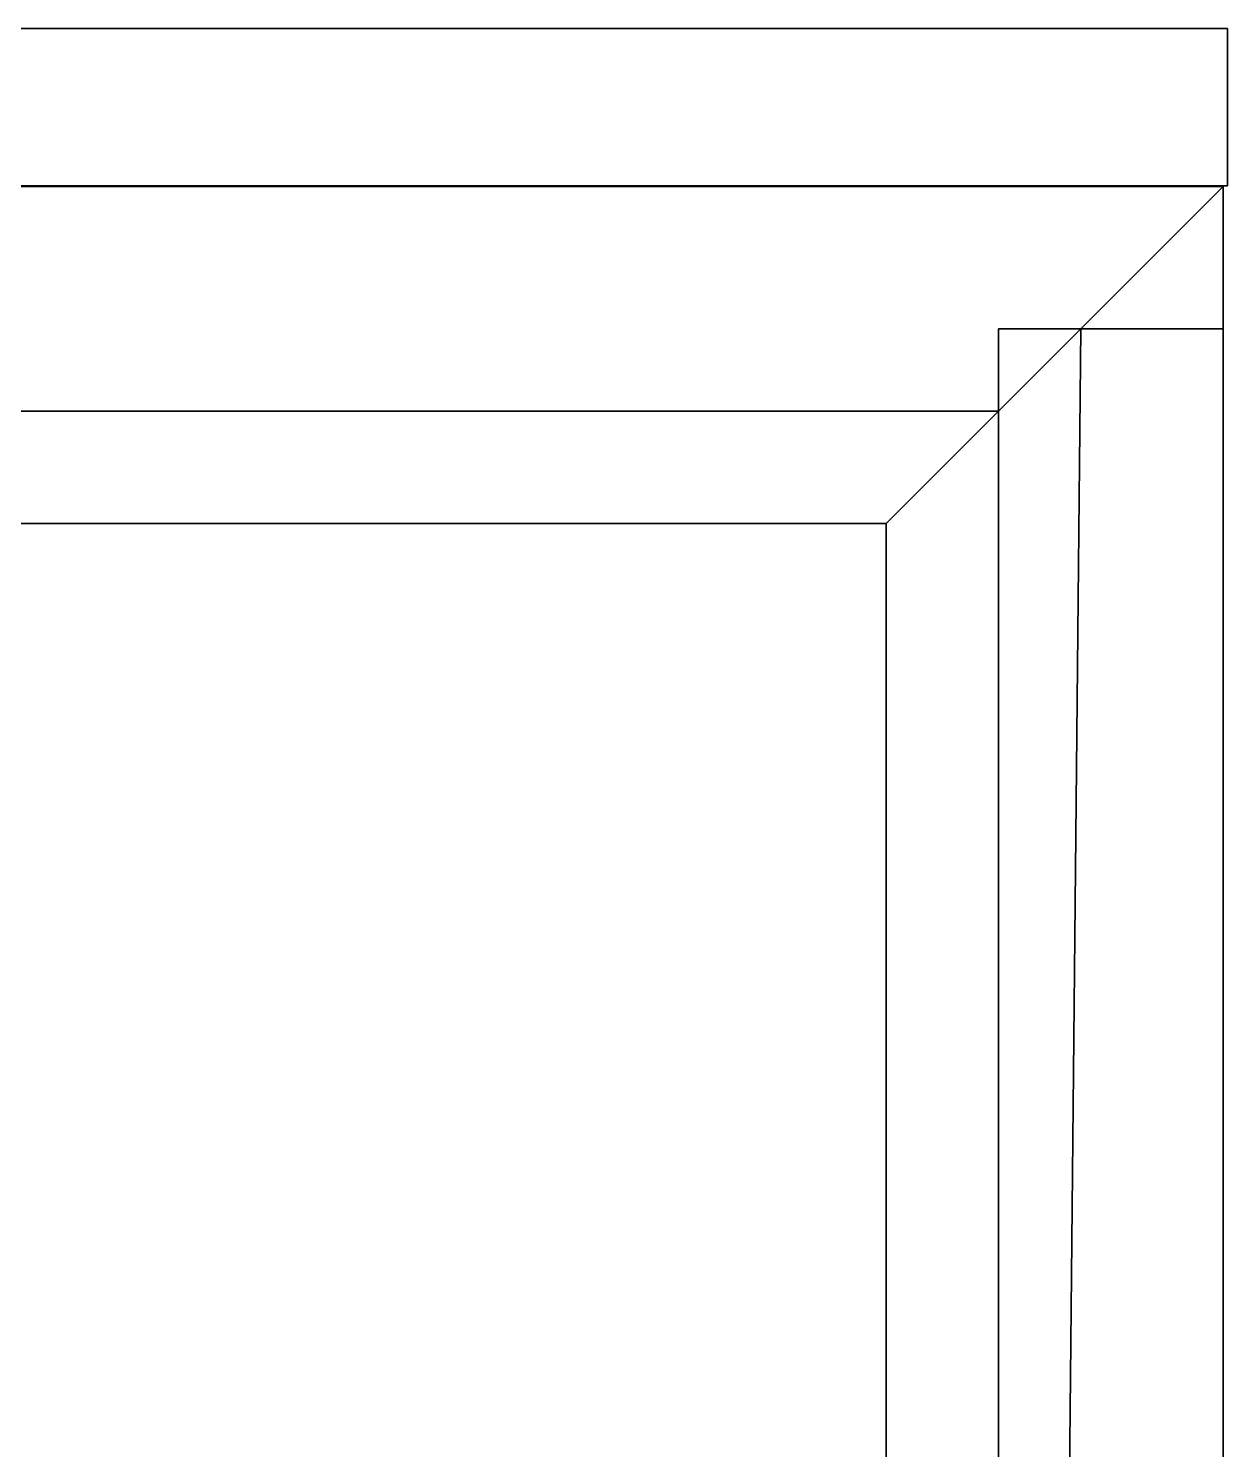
# Model space of a CAD drawing. Extents: x 0 to 7.6, y -0.8 to 10.1.
# Drawn here: x 6.296 to 7.63, y 8.094 to 9.676 of the extents above; entities that cross this region are included whole.
import ezdxf

# ---------------------------------------------------------------- set-up
doc = ezdxf.new("R2010")
doc.units = 0
for name, color, linetype in [('CEILING_FLOOR', 254, 'CONTINUOUS'), ('CORNICE_BACK', 250, 'CONTINUOUS'), ('ROOF', 27, 'CONTINUOUS'), ('WALL_INSIDE', 254, 'CONTINUOUS'), ('WALL_OUTSIDE', 250, 'CONTINUOUS')]:
    doc.layers.add(name, color=color, linetype=linetype)

msp = doc.modelspace()

# ---------------------------------------------------------------- linework, layer by layer
at = {"layer": 'CEILING_FLOOR'}
for points in [[(7.375, 9.25), (0.24, 9.25), (0.24, 9.25, 0.5), (7.375, 9.25, 0.5)], [(0.24, 9.25), (7.375, 9.25), (7.375, 0), (0.24, 0)], [(0.24, 9.25, 0.5), (0.24, 0, 0.5), (7.375, 0, 0.5), (7.375, 9.25, 0.5)], [(7.375, 9.25, 12.5), (0.24, 9.25, 12.5), (0.24, 9.25, 13), (7.375, 9.25, 13)], [(0.24, 9.25, 12.5), (7.375, 9.25, 12.5), (7.375, 0.365, 12.5), (0.24, 0.365, 12.5)], [(0.24, 9.25, 13), (0.24, 0.365, 13), (7.375, 0.365, 13), (7.375, 9.25, 13)], [(7.375, 0), (7.375, 9.25), (7.375, 9.25, 0.5), (7.375, 0, 0.5)], [(7.375, 0.365, 12.5), (7.375, 9.25, 12.5), (7.375, 9.25, 13), (7.375, 0.365, 13)], [(4.645, 4.74, 9), (0.24, 9.125, 9), (0.24, 0, 9), (7.375, 0, 9)], [(4.645, 4.98, 5), (0.24, 9.125, 5), (0.24, 0, 5), (7.375, 0, 5)]]:
    msp.add_3dface(points, dxfattribs=at)
at = {"layer": 'CORNICE_BACK'}
for points in [[(-0.005, 9.676, 12.75), (-0.005, 9.676, 13), (7.63, 9.676, 13), (7.63, 9.676, 12.75)], [(-0.005, 9.676, 12.75), (7.63, 9.676, 12.75), (7.63, 9.501, 12.75), (-0.005, 9.501, 12.75)], [(7.63, 9.676, 13), (-0.005, 9.676, 13), (-0.005, 9.501, 13), (7.63, 9.501, 13)], [(7.63, 9.676, 12.75), (7.63, 9.676, 13), (7.63, 9.501, 13), (7.63, 9.501, 12.75)], [(-0.005, 9.501, 12.75), (7.63, 9.501, 12.75), (7.63, 9.501, 13), (-0.005, 9.501, 13)]]:
    msp.add_3dface(points, dxfattribs=at)
at = {"layer": 'ROOF'}
for points in [[(7.625, 9.5, 12.796), (0, 9.5, 12.796), (0, 9.5, 13), (7.625, 9.5, 13)], [(7.625, 9.5, 12.796), (7.625, 4.75, 18.9219), (0, 4.75, 18.9219), (0, 9.5, 12.796)], [(7.625, 9.5, 13), (0, 9.5, 13), (0, 4.75, 19.1259), (7.625, 4.75, 19.1259)], [(7.625, 4.75, 18.9219), (7.625, 9.5, 12.796), (7.625, 9.5, 13), (7.625, 4.75, 19.1259)]]:
    msp.add_3dface(points, dxfattribs=at)
at = {"layer": 'WALL_INSIDE'}
for points in [[(0.365, 9.125, 12.5), (7.25, 9.125, 12.5), (7.375, 9.25, 12.5), (0.24, 9.25, 12.5)], [(2.395, 9.25, 11.808), (1.375, 9.25, 11.808), (0.24, 9.25, 12.5), (7.375, 9.25, 12.5)], [(4.3225, 9.25, 11.808), (2.395, 9.25, 11.808), (7.375, 9.25, 12.5)], [(4.3225, 9.25, 5.982), (6.26, 9.25, 8.038), (7.375, 9.25, 9), (6.26, 9.25, 5.752)], [(4.3225, 9.25, 10.038), (4.3225, 9.25, 11.808), (7.375, 9.25, 12.5), (6.26, 9.25, 9.808)], [(6.25, 9.25, 2.75), (6.26, 9.25, 3.982), (7.375, 9.25, 5), (7.375, 9.25, 0.5)], [(6.25, 9.25, 0.5), (6.25, 9.25, 2.75), (7.375, 9.25, 0.5)], [(7.25, 9.125, 0.5), (6.25, 9.125, 0.5), (6.25, 9.25, 0.5), (7.375, 9.25, 0.5)], [(6.26, 9.25, 3.982), (6.26, 9.25, 5.752), (7.375, 9.25, 9), (7.375, 9.25, 5)], [(6.26, 9.125, 5), (6.26, 9.25, 5), (7.375, 9.25, 5), (7.25, 9.125, 5)], [(6.26, 9.25, 8.038), (6.26, 9.25, 9.808), (7.375, 9.25, 12.5), (7.375, 9.25, 9)], [(7.375, 9.25, 9), (6.26, 9.25, 9), (6.26, 9.125, 9), (7.25, 9.125, 9)], [(7.25, 4.98, 5), (7.375, 4.98, 5), (7.375, 9.25, 5), (7.25, 9.125, 5)], [(7.375, 9.25, 5), (7.25, 9.125, 5), (7.25, 9.125, 0.5), (7.375, 9.25, 0.5)], [(7.375, 9.25, 0.5), (7.375, 0.365, 0.5), (7.25, 0.365, 0.5), (7.25, 9.125, 0.5)], [(7.25, 9.125, 5), (7.25, 9.125, 9), (7.375, 9.25, 9), (7.375, 9.25, 5)], [(7.25, 4.98, 9), (7.375, 4.98, 9), (7.375, 9.25, 9), (7.25, 9.125, 9)], [(7.375, 9.25, 5), (7.375, 0.365, 5), (7.25, 0.365, 5), (7.25, 9.125, 5)], [(7.25, 9.125, 12.5), (7.375, 9.25, 12.5), (7.375, 0.365, 12.5), (7.25, 0.365, 12.5)], [(7.375, 9.25, 9), (7.375, 9.25, 12.5), (7.25, 9.125, 12.5), (7.25, 9.125, 9)], [(7.375, 9.25, 9), (7.25, 9.125, 9), (7.25, 0.365, 9), (7.375, 0.365, 9)], [(7.375, 9.25, 5), (7.375, 4.98, 5), (7.375, 4.98, 4.5), (7.375, 9.25, 0.5)], [(7.375, 9.25, 0.5), (7.375, 4.98, 4.5), (7.375, 0.365, 4.5), (7.375, 0.365, 0.5)], [(7.375, 9.25, 9), (7.375, 4.98, 9), (7.375, 4.98, 8.5), (7.375, 9.25, 5)], [(7.375, 9.25, 5), (7.375, 4.98, 8.5), (7.375, 0.365, 8.5), (7.375, 0.365, 5)], [(7.375, 9.25, 12.5), (7.375, 9.25, 9), (7.375, 0.365, 9), (7.375, 0.365, 12.5)], [(3.3025, 9.125, 11.808), (4.3225, 9.125, 11.808), (7.25, 9.125, 12.5), (0.365, 9.125, 12.5)], [(7.25, 9.125, 9), (6.26, 9.125, 8.038), (4.3225, 9.125, 5.982), (6.26, 9.125, 5.752)], [(7.25, 9.125, 12.5), (4.3225, 9.125, 11.808), (4.3225, 9.125, 10.038), (6.26, 9.125, 9.808)], [(7.25, 9.125, 5), (6.26, 9.125, 3.982), (6.25, 9.125, 2.75), (7.25, 9.125, 0.5)], [(7.25, 9.125, 0.5), (6.25, 9.125, 2.75), (6.25, 9.125, 0.5)], [(7.25, 9.125, 5), (6.26, 9.125, 5), (6.26, 9.125, 3.982)], [(7.25, 9.125, 9), (6.26, 9.125, 9), (6.26, 9.125, 8.038)], [(7.25, 9.125, 5), (7.25, 9.125, 9), (6.26, 9.125, 5.752), (6.26, 9.125, 5)], [(7.25, 9.125, 9), (7.25, 9.125, 12.5), (6.26, 9.125, 9.808), (6.26, 9.125, 9)], [(7.25, 4.98, 4.5), (7.25, 4.98, 5), (7.25, 9.125, 5), (7.25, 9.125, 0.5)], [(7.25, 0.365, 0.5), (7.25, 0.365, 4.5), (7.25, 4.98, 4.5), (7.25, 9.125, 0.5)], [(7.25, 4.98, 8.5), (7.25, 4.98, 9), (7.25, 9.125, 9), (7.25, 9.125, 5)], [(7.25, 0.365, 5), (7.25, 0.365, 8.5), (7.25, 4.98, 8.5), (7.25, 9.125, 5)], [(7.25, 9.125, 9), (7.25, 9.125, 12.5), (7.25, 0.365, 12.5), (7.25, 0.365, 9)]]:
    msp.add_3dface(points, dxfattribs=at)
at = {"layer": 'WALL_OUTSIDE'}
for points in [[(0.24, 9.25), (0, 9.5), (7.625, 9.5), (7.375, 9.25)], [(0, 9.5), (5.24, 9.5, 0.5), (6.25, 9.5, 0.5), (7.625, 9.5)], [(0.24, 9.25, 13), (7.375, 9.25, 13), (7.625, 9.5, 13), (0, 9.5, 13)], [(2.395, 9.5, 11.808), (1.375, 9.5, 11.808), (0, 9.5, 13), (7.625, 9.5, 13)], [(4.3225, 9.5, 11.808), (2.395, 9.5, 11.808), (7.625, 9.5, 13)], [(4.3225, 9.5, 5.982), (6.26, 9.5, 8.038), (7.625, 9.5, 9), (6.26, 9.5, 5.752)], [(4.3225, 9.5, 10.038), (4.3225, 9.5, 11.808), (7.625, 9.5, 13), (6.26, 9.5, 9.808)], [(6.25, 9.5, 2.75), (6.26, 9.5, 3.982), (7.625, 9.5, 5), (6.25, 9.5, 0.5)], [(7.625, 9.5), (6.25, 9.5, 0.5), (7.625, 9.5, 5)], [(7.375, 9.25, 5), (6.26, 9.25, 5), (6.26, 9.5, 5), (7.625, 9.5, 5)], [(6.26, 9.5, 3.982), (6.26, 9.5, 5), (7.625, 9.5, 5)], [(6.26, 9.5, 8.038), (6.26, 9.5, 9), (7.625, 9.5, 9)], [(6.26, 9.5, 5), (6.26, 9.5, 5.752), (7.625, 9.5, 9), (7.625, 9.5, 5)], [(7.625, 9.5, 9), (6.26, 9.5, 9), (6.26, 9.25, 9), (7.375, 9.25, 9)], [(6.26, 9.5, 9), (6.26, 9.5, 9.808), (7.625, 9.5, 13), (7.625, 9.5, 9)], [(7.375, 9.25), (7.625, 9.5), (7.625, 0), (7.375, 0)], [(7.375, 9.25), (7.375, 9.25, 5), (7.625, 9.5, 5), (7.625, 9.5)], [(7.375, 9.25, 5), (7.625, 9.5, 5), (7.625, 9.5, 9), (7.375, 9.25, 9)], [(7.625, 0, 9), (7.375, 0, 9), (7.375, 9.25, 9), (7.625, 9.5, 9)], [(7.375, 0, 5), (7.625, 0, 5), (7.625, 9.5, 5), (7.375, 9.25, 5)], [(7.375, 9.25, 13), (7.4668, 9.3418, 13), (7.625, 9.5, 12.796), (7.625, 9.5, 9)], [(7.375, 9.25, 13), (7.625, 9.5, 9), (7.375, 9.25, 9)], [(7.625, 9.5, 13), (7.375, 9.25, 13), (7.375, 9.25, 9), (7.625, 9.5, 9)], [(7.4668, 9.3418, 13), (7.625, 9.3418, 13), (7.625, 9.5, 12.796)], [(7.625, 9.5), (7.625, 9.5, 5), (7.625, 0, 5), (7.625, 0)], [(7.625, 9.5, 5), (7.625, 9.5, 9), (7.625, 0, 9), (7.625, 0, 5)], [(7.625, 0.0521, 13), (7.625, 0, 12.9342), (7.625, 0, 9), (7.625, 9.5, 9)], [(7.625, 0.0521, 13), (7.625, 9.5, 9), (7.625, 9.5, 12.796), (7.625, 9.3418, 13)], [(7.375, 0.0521, 13), (7.625, 0.0521, 13), (7.625, 9.3418, 13), (7.4668, 9.3418, 13)], [(7.375, 0.0521, 13), (7.4668, 9.3418, 13), (7.375, 9.25, 13)], [(7.375, 4.75, 18.9219), (7.625, 4.75, 18.9219), (7.625, 9.3418, 13), (7.375, 9.3418, 13)], [(7.375, 0.0521, 13), (7.375, 4.75, 18.9219), (7.375, 9.3418, 13)], [(7.625, 0.0521, 13), (7.375, 0.0521, 13), (7.375, 9.3418, 13), (7.625, 9.3418, 13)], [(7.625, 9.3418, 13), (7.625, 4.75, 18.9219), (7.625, 0.0521, 13)], [(7.375, 9.25), (6.25, 9.25, 0.5), (5.24, 9.25, 0.5), (0.24, 9.25)], [(3.3025, 9.25, 11.808), (4.3225, 9.25, 11.808), (7.375, 9.25, 13), (0.24, 9.25, 13)], [(7.375, 9.25, 9), (6.26, 9.25, 8.038), (4.3225, 9.25, 5.982), (6.26, 9.25, 5.752)], [(7.375, 9.25, 13), (4.3225, 9.25, 11.808), (4.3225, 9.25, 10.038), (6.26, 9.25, 9.808)], [(7.375, 9.25, 5), (6.26, 9.25, 3.982), (6.25, 9.25, 2.75), (6.25, 9.25, 0.5)], [(7.375, 9.25), (7.375, 9.25, 5), (6.25, 9.25, 0.5)], [(7.375, 9.25, 5), (6.26, 9.25, 5), (6.26, 9.25, 3.982)], [(7.375, 9.25, 9), (6.26, 9.25, 9), (6.26, 9.25, 8.038)], [(7.375, 9.25, 5), (7.375, 9.25, 9), (6.26, 9.25, 5.752), (6.26, 9.25, 5)], [(7.375, 9.25, 9), (7.375, 9.25, 13), (6.26, 9.25, 9.808), (6.26, 9.25, 9)], [(7.375, 9.25, 5), (7.375, 9.25), (7.375, 0), (7.375, 0, 5)], [(7.375, 9.25, 9), (7.375, 9.25, 5), (7.375, 0, 5), (7.375, 0, 9)], [(7.375, 0, 12.9342), (7.375, 0.0521, 13), (7.375, 9.25, 13), (7.375, 9.25, 9)], [(7.375, 0, 12.9342), (7.375, 9.25, 9), (7.375, 0, 9)]]:
    msp.add_3dface(points, dxfattribs=at)

doc.saveas('drawing.dxf')
